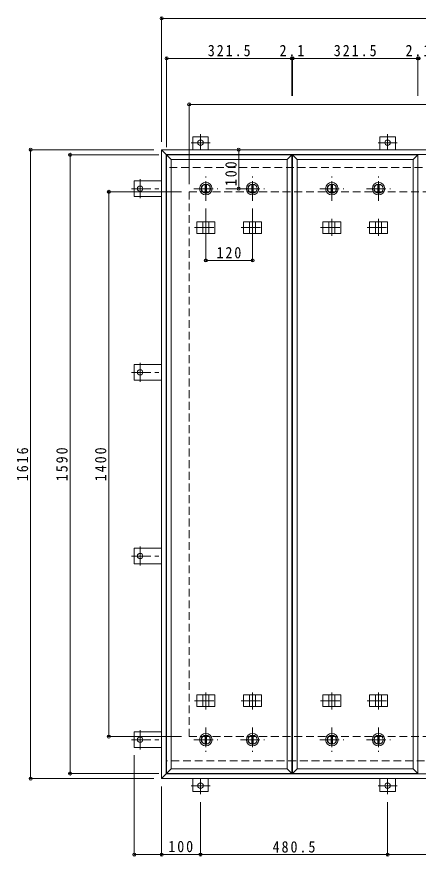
# Model space of a CAD drawing. Units: millimetres at full size, sheet at 1:10. Extents: x -2654 to 2766, y -1962 to 1896.
# Drawn here: x -2654 to -1623, y -433 to 1724 of the extents above; entities that cross this region are included whole.
import ezdxf

# ---------------------------------------------------------------- set-up
doc = ezdxf.new("R2010")
doc.units = ezdxf.units.MM
doc.header["$LTSCALE"] = 10
doc.header["$PDMODE"] = 32
doc.header["$PDSIZE"] = 8
doc.linetypes.add('CHAIN1', pattern=[8, 5, -1, 1, -1])
doc.linetypes.add('DASHED2', pattern=[3, 2, -1])
for name, color, linetype, lineweight in [('0-1_躯体', 2, 'DASHED2', 9), ('0-2_仕上', 4, 'Continuous', 9), ('0-3_建具', 4, 'Continuous', 9), ('0-C', 2, 'Continuous', 9), ('0-E', 3, 'Continuous', 9), ('0-F', 7, 'Continuous', 9)]:
    doc.layers.add(name, color=color, linetype=linetype, lineweight=lineweight)
doc.styles.add('ＭＳ ゴシック', font='')
doc.styles.get('ＭＳ ゴシック').set_extended_font_data('MS Gothic')

msp = doc.modelspace()

# ---------------------------------------------------------------- linework, layer by layer
at = {"layer": '0-1_躯体'}
for p, q in [((-652.35, 1336.63), (-2270.35, 1336.63)), ((-2211.35, 1274.63), (-711.35, 1274.63)), ((-2211.35, -125.37), (-2211.35, 1274.63)), ((-2211.35, -125.37), (-711.35, -125.37)), ((-976.97, -187.37), (-2270.35, -187.37))]:
    msp.add_line(p, q, dxfattribs=at)
at = {"layer": '0-2_仕上'}
for p, q in [((-2269.35, -220.37), (-2269.35, 1369.63)), ((-2269.35, 1369.63), (-1947.85, 1369.63)), ((-1947.85, -220.37), (-1947.85, 1369.63)), ((-1945.72, -220.37), (-1945.72, 1369.63)), ((-1945.72, 1369.63), (-1624.22, 1369.63)), ((-1624.22, -220.37), (-1624.22, 1369.63)), ((-1959.85, -208.37), (-1959.85, 1357.63)), ((-1636.22, -208.37), (-1636.22, 1357.63))]:
    msp.add_line(p, q, dxfattribs=at)
for points in [[(-2257.35, -208.37), (-2257.35, 1357.63), (-2269.35, 1369.63)], [(-2257.35, 1357.63), (-1959.85, 1357.63), (-1947.85, 1369.63)], [(-1933.72, -208.37), (-1933.72, 1357.63), (-1945.72, 1369.63)], [(-1933.72, 1357.63), (-1636.22, 1357.63), (-1624.22, 1369.63)], [(-2257.35, -208.37), (-2269.35, -220.37), (-1947.85, -220.37)], [(-2257.35, -208.37), (-1959.85, -208.37), (-1947.85, -220.37)], [(-1933.72, -208.37), (-1945.72, -220.37), (-1624.22, -220.37)], [(-1933.72, -208.37), (-1636.22, -208.37), (-1624.22, -220.37)]]:
    msp.add_lwpolyline(points, dxfattribs=at)
at = {"layer": '0-3_建具', "color": 2}
for p, q in [((-2282.35, 1382.63), (-2270.35, 1370.63)), ((-640.35, 1382.63), (-2282.35, 1382.63)), ((-2282.35, -233.37), (-2282.35, 1382.63)), ((-652.35, 1370.63), (-2270.35, 1370.63)), ((-2270.35, -221.37), (-2270.35, 1370.63)), ((-2282.35, -233.37), (-2270.35, -221.37)), ((-640.35, -233.37), (-2282.35, -233.37)), ((-652.35, -221.37), (-2270.35, -221.37))]:
    msp.add_line(p, q, dxfattribs=at)
at = {"layer": '0-3_建具'}
for p, q in [((-2191.69, 1197.63), (-2191.69, 1167.63)), ((-2191.69, 1197.63), (-2145.51, 1197.63)), ((-2176.1, 1197.63), (-2176.1, 1167.63)), ((-2161.1, 1197.63), (-2161.1, 1167.63)), ((-2145.51, 1197.63), (-2145.51, 1167.63)), ((-2071.69, 1197.63), (-2071.69, 1167.63)), ((-2071.69, 1197.63), (-2025.51, 1197.63)), ((-2056.1, 1197.63), (-2056.1, 1167.63)), ((-2041.1, 1197.63), (-2041.1, 1167.63)), ((-2025.51, 1197.63), (-2025.51, 1167.63)), ((-1868.06, 1197.63), (-1868.06, 1167.63)), ((-1868.06, 1197.63), (-1821.88, 1197.63)), ((-1852.47, 1197.63), (-1852.47, 1167.63)), ((-1837.47, 1197.63), (-1837.47, 1167.63)), ((-1821.88, 1197.63), (-1821.88, 1167.63)), ((-1748.06, 1197.63), (-1748.06, 1167.63)), ((-1748.06, 1197.63), (-1701.88, 1197.63)), ((-1732.47, 1197.63), (-1732.47, 1167.63)), ((-1717.47, 1197.63), (-1717.47, 1167.63)), ((-1701.88, 1197.63), (-1701.88, 1167.63)), ((-2191.69, 1167.63), (-2145.51, 1167.63)), ((-2071.69, 1167.63), (-2025.51, 1167.63)), ((-1868.06, 1167.63), (-1821.88, 1167.63)), ((-1748.06, 1167.63), (-1701.88, 1167.63)), ((-2191.69, -48.37), (-2191.69, -18.37)), ((-2191.69, -18.37), (-2145.51, -18.37)), ((-2176.1, -48.37), (-2176.1, -18.37)), ((-2161.1, -48.37), (-2161.1, -18.37)), ((-2145.51, -48.37), (-2145.51, -18.37)), ((-2071.69, -48.37), (-2071.69, -18.37)), ((-2071.69, -18.37), (-2025.51, -18.37)), ((-2056.1, -48.37), (-2056.1, -18.37)), ((-2041.1, -48.37), (-2041.1, -18.37)), ((-2025.51, -48.37), (-2025.51, -18.37)), ((-1868.06, -48.37), (-1868.06, -18.37)), ((-1868.06, -18.37), (-1821.88, -18.37)), ((-1852.47, -48.37), (-1852.47, -18.37)), ((-1837.47, -48.37), (-1837.47, -18.37)), ((-1821.88, -48.37), (-1821.88, -18.37)), ((-1748.06, -48.37), (-1748.06, -18.37)), ((-1748.06, -18.37), (-1701.88, -18.37)), ((-1732.47, -48.37), (-1732.47, -18.37)), ((-1717.47, -48.37), (-1717.47, -18.37)), ((-1701.88, -48.37), (-1701.88, -18.37)), ((-2191.69, -48.37), (-2145.51, -48.37)), ((-2071.69, -48.37), (-2025.51, -48.37)), ((-1868.06, -48.37), (-1821.88, -48.37)), ((-1748.06, -48.37), (-1701.88, -48.37))]:
    msp.add_line(p, q, dxfattribs=at)
at = {"layer": '0-3_建具', "linetype": 'CHAIN1'}
for p, q in [((-2168.6, 1204.75), (-2168.6, 1161.51)), ((-2048.6, 1204.75), (-2048.6, 1161.51)), ((-1844.97, 1204.75), (-1844.97, 1161.51)), ((-1724.97, 1204.75), (-1724.97, 1161.51)), ((-2198.01, 1182.63), (-2139.19, 1182.63)), ((-2078.01, 1182.63), (-2019.19, 1182.63)), ((-1874.38, 1182.63), (-1815.56, 1182.63)), ((-1754.38, 1182.63), (-1695.56, 1182.63)), ((-2168.6, -55.48), (-2168.6, -12.25)), ((-2048.6, -55.48), (-2048.6, -12.25)), ((-1844.97, -55.48), (-1844.97, -12.25)), ((-1724.97, -55.48), (-1724.97, -12.25)), ((-2198.01, -33.37), (-2139.19, -33.37)), ((-2078.01, -33.37), (-2019.19, -33.37)), ((-1874.38, -33.37), (-1815.56, -33.37)), ((-1754.38, -33.37), (-1695.56, -33.37))]:
    msp.add_line(p, q, dxfattribs=at)
at = {"layer": '0-C', "linetype": 'CHAIN1'}
for p, q in [((-2168.6, 1251.63), (-2168.6, 1313.63)), ((-2048.6, 1251.63), (-2048.6, 1313.63)), ((-1844.97, 1251.63), (-1844.97, 1313.63)), ((-1724.97, 1251.63), (-1724.97, 1313.63)), ((-2199.6, 1282.63), (-2137.6, 1282.63)), ((-2079.6, 1282.63), (-2017.6, 1282.63)), ((-1875.97, 1282.63), (-1813.97, 1282.63)), ((-1755.97, 1282.63), (-1693.97, 1282.63)), ((-2168.6, -102.37), (-2168.6, -164.37)), ((-2048.6, -102.37), (-2048.6, -164.37)), ((-1844.97, -102.37), (-1844.97, -164.37)), ((-1724.97, -102.37), (-1724.97, -164.37)), ((-2199.6, -133.37), (-2137.6, -133.37)), ((-2079.6, -133.37), (-2017.6, -133.37)), ((-1875.97, -133.37), (-1813.97, -133.37)), ((-1755.97, -133.37), (-1693.97, -133.37))]:
    msp.add_line(p, q, dxfattribs=at)
at = {"layer": '0-C'}
for p, q in [((-2170.1, 1294.04), (-2170.1, 1271.23)), ((-2167.1, 1294.04), (-2167.1, 1271.23)), ((-2050.1, 1294.04), (-2050.1, 1271.23)), ((-2047.1, 1294.04), (-2047.1, 1271.23)), ((-1846.47, 1294.04), (-1846.47, 1271.23)), ((-1843.47, 1294.04), (-1843.47, 1271.23)), ((-1726.47, 1294.04), (-1726.47, 1271.23)), ((-1723.47, 1294.04), (-1723.47, 1271.23)), ((-2170.1, -144.77), (-2170.1, -121.97)), ((-2167.1, -144.77), (-2167.1, -121.97)), ((-2050.1, -144.77), (-2050.1, -121.97)), ((-2047.1, -144.77), (-2047.1, -121.97)), ((-1846.47, -144.77), (-1846.47, -121.97)), ((-1843.47, -144.77), (-1843.47, -121.97)), ((-1726.47, -144.77), (-1726.47, -121.97)), ((-1723.47, -144.77), (-1723.47, -121.97))]:
    msp.add_line(p, q, dxfattribs=at)
for centre, radius in [((-2168.6, 1282.63), 16), ((-2168.6, 1282.63), 12), ((-2048.6, 1282.63), 16), ((-2048.6, 1282.63), 12), ((-1844.97, 1282.63), 16), ((-1844.97, 1282.63), 12), ((-1724.97, 1282.63), 16), ((-1724.97, 1282.63), 12), ((-2168.6, 1282.63), 11.5), ((-2048.6, 1282.63), 11.5), ((-1844.97, 1282.63), 11.5), ((-1724.97, 1282.63), 11.5), ((-2168.6, -133.37), 16), ((-2168.6, -133.37), 12), ((-2168.6, -133.37), 11.5), ((-2048.6, -133.37), 16), ((-2048.6, -133.37), 12), ((-2048.6, -133.37), 11.5), ((-1844.97, -133.37), 16), ((-1844.97, -133.37), 12), ((-1844.97, -133.37), 11.5), ((-1724.97, -133.37), 16), ((-1724.97, -133.37), 12), ((-1724.97, -133.37), 11.5)]:
    msp.add_circle(centre, radius, dxfattribs=at)
at = {"layer": '0-E'}
for p, q in [((-2202.35, 1382.63), (-2202.35, 1415.83)), ((-2162.35, 1415.83), (-2202.35, 1415.83)), ((-2162.35, 1382.63), (-2162.35, 1415.83)), ((-1681.85, 1415.83), (-1721.85, 1415.83)), ((-1721.85, 1382.63), (-1721.85, 1415.83)), ((-1681.85, 1382.63), (-1681.85, 1415.83)), ((-2282.35, 1302.63), (-2352.55, 1302.63)), ((-2352.55, 1302.63), (-2352.55, 1262.63)), ((-2282.35, 1262.63), (-2352.55, 1262.63)), ((-2352.55, 830.63), (-2352.55, 790.63)), ((-2282.35, 830.63), (-2352.55, 830.63)), ((-2282.35, 790.63), (-2352.55, 790.63)), ((-2352.55, 358.63), (-2352.55, 318.63)), ((-2282.35, 358.63), (-2352.55, 358.63)), ((-2282.35, 318.63), (-2352.55, 318.63)), ((-2282.35, -113.37), (-2352.55, -113.37)), ((-2352.55, -153.37), (-2352.55, -113.37)), ((-2282.35, -153.37), (-2352.55, -153.37)), ((-2202.35, -233.37), (-2202.35, -266.57)), ((-2162.35, -233.37), (-2162.35, -266.57)), ((-1721.85, -233.37), (-1721.85, -266.57)), ((-1681.85, -233.37), (-1681.85, -266.57)), ((-2162.35, -266.57), (-2202.35, -266.57)), ((-1681.85, -266.57), (-1721.85, -266.57))]:
    msp.add_line(p, q, dxfattribs=at)
at = {"layer": '0-E', "linetype": 'CHAIN1'}
for p, q in [((-2182.35, 1422.99), (-2182.35, 1382.83)), ((-1701.85, 1422.99), (-1701.85, 1382.83)), ((-2157.51, 1400.83), (-2206.39, 1400.83)), ((-1677.01, 1400.83), (-1725.9, 1400.83)), ((-2337.55, 1307.47), (-2337.55, 1258.59)), ((-2359.71, 1282.63), (-2282.35, 1282.63)), ((-2337.55, 835.47), (-2337.55, 786.59)), ((-2359.71, 810.63), (-2282.35, 810.63)), ((-2337.55, 363.47), (-2337.55, 314.59)), ((-2359.71, 338.63), (-2282.35, 338.63)), ((-2337.55, -158.21), (-2337.55, -109.32)), ((-2359.71, -133.37), (-2282.35, -133.37)), ((-2182.35, -273.72), (-2182.35, -233.57)), ((-1701.85, -273.72), (-1701.85, -233.57)), ((-2157.51, -251.57), (-2206.39, -251.57)), ((-1677.01, -251.57), (-1725.89, -251.57))]:
    msp.add_line(p, q, dxfattribs=at)
at = {"layer": '0-E'}
for centre in [(-2182.35, 1400.83), (-1701.85, 1400.83), (-2337.55, 1282.63), (-2337.55, 810.63), (-2337.55, 338.63), (-2337.55, -133.37), (-2182.35, -251.57), (-1701.85, -251.57)]:
    msp.add_circle(centre, 7, dxfattribs=at)
at = {"layer": '0-F'}
for p, q in [((-2282.35, 1723.35), (-2282.35, 1402.63)), ((-2282.35, 1720.35), (-640.35, 1720.35)), ((-2269.35, 1620.55), (-2269.35, 1389.63)), ((-1947.85, 1620.55), (-1947.85, 1520.84)), ((-1945.72, 1620.55), (-1945.72, 1520.84)), ((-1624.22, 1620.55), (-1624.22, 1520.84)), ((-2269.35, 1617.55), (-1947.85, 1617.55)), ((-1947.85, 1617.55), (-1945.72, 1617.55)), ((-1945.72, 1617.55), (-1624.22, 1617.55)), ((-1624.22, 1617.55), (-1622.1, 1617.55)), ((-2211.35, 1502.35), (-2211.35, 1294.63)), ((-2211.35, 1499.35), (-711.35, 1499.35)), ((-2621.75, 1382.63), (-2302.35, 1382.63)), ((-2618.75, 1382.63), (-2618.75, -233.37)), ((-2084.17, 1382.63), (-2084.17, 1282.63)), ((-2520.31, 1369.63), (-2289.35, 1369.63)), ((-2517.31, -220.37), (-2517.31, 1369.63)), ((-2420.86, 1274.63), (-2231.35, 1274.63)), ((-2417.86, -125.37), (-2417.86, 1274.63)), ((-2081.17, 1282.63), (-2117.6, 1282.63)), ((-2168.6, 1095.2), (-2168.6, 1231.63)), ((-2048.6, 1095.2), (-2048.6, 1231.63)), ((-2168.6, 1098.2), (-2048.6, 1098.2)), ((-2420.86, -125.37), (-2231.35, -125.37)), ((-2352.55, -431.82), (-2352.55, -173.37)), ((-2621.75, -233.37), (-2302.35, -233.37)), ((-2520.31, -220.37), (-2289.35, -220.37)), ((-2282.35, -431.82), (-2282.35, -253.37)), ((-2182.35, -431.82), (-2182.35, -293.72)), ((-1701.85, -431.82), (-1701.85, -293.72)), ((-2352.55, -428.82), (-2282.35, -428.82)), ((-2282.35, -428.82), (-2182.35, -428.82)), ((-2182.35, -428.82), (-1701.85, -428.82)), ((-1701.85, -428.82), (-1220.85, -428.82))]:
    msp.add_line(p, q, dxfattribs=at)
for p in [(-2282.35, 1720.35), (-2269.35, 1617.55), (-1947.85, 1617.55), (-1945.72, 1617.55), (-1624.22, 1617.55), (-1622.1, 1617.55), (-2211.35, 1499.35), (-2618.75, 1382.63), (-2084.17, 1382.63), (-2517.31, 1369.63), (-2417.86, 1274.63), (-2084.17, 1282.63), (-2168.6, 1098.2), (-2048.6, 1098.2), (-2417.86, -125.37), (-2618.75, -233.37), (-2517.31, -220.37), (-2352.55, -428.82), (-2282.35, -428.82), (-2182.35, -428.82), (-1701.85, -428.82)]:
    msp.add_point(p, dxfattribs=at)

# ---------------------------------------------------------------- texts
at = {"layer": '0-F', "color": 2, "char_height": 29.33, "attachment_point": 7, "style": 'ＭＳ ゴシック'}
for s, insert in [('\\T1.28;\\W0.9;321.5', (-2163.6, 1622.55)), ('\\T1.27;\\W0.9;2.1', (-1979.29, 1622.55)), ('\\T1.28;\\W0.9;321.5', (-1839.97, 1622.55)), ('\\T1.27;\\W0.9;2.1', (-1655.66, 1622.55)), ('\\T1.27;\\W0.9;120', (-2141.1, 1103.2)), ('\\T1.27;\\W0.9;100', (-2264.85, -422.82)), ('\\T1.28;\\W0.9;480.5', (-1997.1, -423.82))]:
    msp.add_mtext(s, dxfattribs=dict(at, insert=insert))
at = {"layer": '0-F', "color": 2, "char_height": 29.33, "attachment_point": 7, "rotation": 90, "style": 'ＭＳ ゴシック'}
for s, insert in [('\\T1.27;\\W0.9;100', (-2089.17, 1289.15)), ('\\T1.28;\\W0.9;1616', (-2624.75, 530.88)), ('\\T1.28;\\W0.9;1590', (-2523.31, 530.88)), ('\\T1.28;\\W0.9;1400', (-2423.86, 530.88))]:
    msp.add_mtext(s, dxfattribs=dict(at, insert=insert))

doc.saveas('drawing.dxf')
